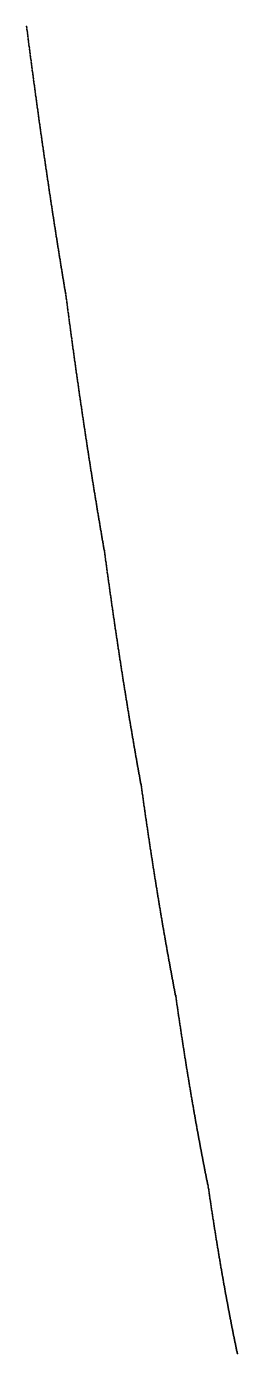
# Model space of a CAD drawing. Header units: metres. Extents: x 0 to 360, y 46 to 216.
# Drawn here: x 346.8 to 360, y 49.4 to 132.6 of the extents above; entities that cross this region are included whole.
import ezdxf

# ---------------------------------------------------------------- set-up
doc = ezdxf.new("R2010")
doc.units = ezdxf.units.M

msp = doc.modelspace()

# ---------------------------------------------------------------- linework, layer by layer
for p in [(346.803, 132.647), (346.815, 132.557), (346.826, 132.466), (346.838, 132.376), (346.849, 132.286), (346.861, 132.196), (346.872, 132.106), (346.884, 132.016), (346.895, 131.926), (346.907, 131.837), (346.919, 131.747), (346.93, 131.658), (346.942, 131.569), (346.953, 131.48), (346.965, 131.391), (346.976, 131.302), (346.988, 131.213), (346.999, 131.125), (347.011, 131.036), (347.022, 130.948), (347.034, 130.859), (347.045, 130.771), (347.057, 130.683), (347.069, 130.595), (347.08, 130.507), (347.092, 130.42), (347.103, 130.332), (347.115, 130.245), (347.126, 130.157), (347.138, 130.07), (347.149, 129.983), (347.161, 129.896), (347.172, 129.809), (347.184, 129.722), (347.195, 129.636), (347.207, 129.549), (347.219, 129.463), (347.23, 129.376), (347.242, 129.29), (347.253, 129.204), (347.265, 129.118), (347.276, 129.032), (347.288, 128.946), (347.299, 128.861), (347.311, 128.775), (347.322, 128.69), (347.334, 128.604), (347.346, 128.519), (347.357, 128.434), (347.369, 128.349), (347.38, 128.264), (347.392, 128.18), (347.403, 128.095), (347.415, 128.01), (347.426, 127.926), (347.438, 127.842), (347.449, 127.757), (347.461, 127.673), (347.473, 127.589), (347.484, 127.505), (347.496, 127.421), (347.507, 127.338), (347.519, 127.254), (347.53, 127.171), (347.542, 127.087), (347.553, 127.004), (347.565, 126.921), (347.577, 126.838), (347.588, 126.755), (347.6, 126.672), (347.611, 126.589), (347.623, 126.507), (347.634, 126.424), (347.646, 126.342), (347.657, 126.259), (347.669, 126.177), (347.681, 126.095), (347.692, 126.013), (347.704, 125.931), (347.715, 125.849), (347.727, 125.768), (347.738, 125.686), (347.75, 125.605), (347.761, 125.523), (347.773, 125.442), (347.785, 125.361), (347.796, 125.28), (347.808, 125.199), (347.819, 125.118), (347.831, 125.037), (347.842, 124.957), (347.854, 124.876), (347.865, 124.796), (347.877, 124.715), (347.889, 124.635), (347.9, 124.555), (347.912, 124.475), (347.923, 124.395), (347.935, 124.315), (347.946, 124.235), (347.958, 124.156), (347.97, 124.076), (347.981, 123.997), (347.993, 123.917), (348.004, 123.838), (348.016, 123.759), (348.027, 123.68), (348.039, 123.601), (348.05, 123.522), (348.062, 123.443), (348.074, 123.364), (348.085, 123.286), (348.097, 123.207), (348.108, 123.129), (348.12, 123.051), (348.131, 122.973), (348.143, 122.894), (348.155, 122.816), (348.166, 122.739), (348.178, 122.661), (348.189, 122.583), (348.201, 122.506), (348.212, 122.428), (348.224, 122.351), (348.236, 122.273), (348.247, 122.196), (348.259, 122.119), (348.27, 122.042), (348.282, 121.965), (348.293, 121.888), (348.305, 121.811), (348.317, 121.735), (348.328, 121.658), (348.34, 121.582), (348.351, 121.505), (348.363, 121.429), (348.374, 121.353), (348.386, 121.277), (348.398, 121.201), (348.409, 121.125), (348.421, 121.049), (348.432, 120.973), (348.444, 120.898), (348.455, 120.822), (348.467, 120.747), (348.479, 120.671), (348.49, 120.596), (348.502, 120.521), (348.513, 120.446), (348.525, 120.371), (348.536, 120.296), (348.548, 120.221), (348.56, 120.147), (348.571, 120.072), (348.583, 119.997), (348.594, 119.923), (348.606, 119.849), (348.618, 119.774), (348.629, 119.7), (348.641, 119.626), (348.652, 119.552), (348.664, 119.478), (348.675, 119.404), (348.687, 119.331), (348.699, 119.257), (348.71, 119.184), (348.722, 119.11), (348.733, 119.037), (348.745, 118.963), (348.757, 118.89), (348.768, 118.817), (348.78, 118.744), (348.791, 118.671), (348.803, 118.598), (348.814, 118.526), (348.826, 118.453), (348.838, 118.38), (348.849, 118.308), (348.861, 118.235), (348.872, 118.163), (348.884, 118.091), (348.896, 118.019), (348.907, 117.947), (348.919, 117.875), (348.93, 117.803), (348.942, 117.731), (348.953, 117.659), (348.965, 117.588), (348.977, 117.516), (348.988, 117.445), (349, 117.373), (349.011, 117.302), (349.023, 117.231), (349.035, 117.16), (349.046, 117.089), (349.058, 117.018), (349.069, 116.947), (349.081, 116.876), (349.093, 116.805), (349.104, 116.735), (349.116, 116.664), (349.127, 116.594), (349.139, 116.523), (349.15, 116.453), (349.162, 116.383), (349.174, 116.313), (349.185, 116.243), (349.197, 116.173), (349.208, 116.103), (349.22, 116.033), (349.232, 115.963), (349.243, 115.913), (349.255, 115.865), (349.266, 115.775), (349.278, 115.686), (349.29, 115.596), (349.301, 115.507), (349.313, 115.418), (349.324, 115.329), (349.336, 115.24), (349.348, 115.151), (349.359, 115.062), (349.371, 114.974), (349.382, 114.885), (349.394, 114.797), (349.406, 114.709), (349.417, 114.621), (349.429, 114.533), (349.44, 114.445), (349.452, 114.358), (349.464, 114.27), (349.475, 114.183), (349.487, 114.096), (349.498, 114.009), (349.51, 113.922), (349.522, 113.835), (349.533, 113.748), (349.545, 113.662), (349.556, 113.575), (349.568, 113.489), (349.58, 113.403), (349.591, 113.317), (349.603, 113.231), (349.614, 113.145), (349.626, 113.059), (349.638, 112.974), (349.649, 112.888), (349.661, 112.803), (349.672, 112.718), (349.684, 112.633), (349.696, 112.548), (349.707, 112.463), (349.719, 112.379), (349.73, 112.294), (349.742, 112.21), (349.754, 112.125), (349.765, 112.041), (349.777, 111.957), (349.788, 111.873), (349.8, 111.789), (349.812, 111.706), (349.823, 111.622), (349.835, 111.539), (349.846, 111.455), (349.858, 111.372), (349.87, 111.289), (349.881, 111.206), (349.893, 111.123), (349.904, 111.041), (349.916, 110.958), (349.928, 110.875), (349.939, 110.793), (349.951, 110.711), (349.962, 110.629), (349.974, 110.547), (349.986, 110.465), (349.997, 110.383), (350.009, 110.301), (350.021, 110.22), (350.032, 110.138), (350.044, 110.057), (350.055, 109.976), (350.067, 109.895), (350.079, 109.814), (350.09, 109.733), (350.102, 109.652), (350.113, 109.572), (350.125, 109.491), (350.137, 109.411), (350.148, 109.331), (350.16, 109.251), (350.171, 109.171), (350.183, 109.091), (350.195, 109.011), (350.206, 108.931), (350.218, 108.852), (350.23, 108.772), (350.241, 108.693), (350.253, 108.614), (350.264, 108.535), (350.276, 108.456), (350.288, 108.377), (350.299, 108.298), (350.311, 108.219), (350.322, 108.141), (350.334, 108.062), (350.346, 107.984), (350.357, 107.906), (350.369, 107.828), (350.381, 107.75), (350.392, 107.672), (350.404, 107.594), (350.415, 107.516), (350.427, 107.439), (350.439, 107.361), (350.45, 107.284), (350.462, 107.207), (350.473, 107.129), (350.485, 107.052), (350.497, 106.976), (350.508, 106.899), (350.52, 106.822), (350.532, 106.745), (350.543, 106.669), (350.555, 106.593), (350.566, 106.516), (350.578, 106.44), (350.59, 106.364), (350.601, 106.288), (350.613, 106.212), (350.624, 106.137), (350.636, 106.061), (350.648, 105.985), (350.659, 105.91), (350.671, 105.835), (350.683, 105.759), (350.694, 105.684), (350.706, 105.609), (350.717, 105.534), (350.729, 105.46), (350.741, 105.385), (350.752, 105.31), (350.764, 105.236), (350.776, 105.161), (350.787, 105.087), (350.799, 105.013), (350.81, 104.939), (350.822, 104.865), (350.834, 104.791), (350.845, 104.717), (350.857, 104.643), (350.869, 104.57), (350.88, 104.496), (350.892, 104.423), (350.903, 104.35), (350.915, 104.277), (350.927, 104.204), (350.938, 104.131), (350.95, 104.058), (350.962, 103.985), (350.973, 103.912), (350.985, 103.84), (350.996, 103.767), (351.008, 103.695), (351.02, 103.623), (351.031, 103.55), (351.043, 103.478), (351.055, 103.406), (351.066, 103.334), (351.078, 103.263), (351.089, 103.191), (351.101, 103.119), (351.113, 103.048), (351.124, 102.976), (351.136, 102.905), (351.148, 102.834), (351.159, 102.763), (351.171, 102.692), (351.182, 102.621), (351.194, 102.55), (351.206, 102.479), (351.217, 102.409), (351.229, 102.338), (351.241, 102.268), (351.252, 102.197), (351.264, 102.127), (351.276, 102.057), (351.287, 101.987), (351.299, 101.917), (351.31, 101.847), (351.322, 101.777), (351.334, 101.707), (351.345, 101.638), (351.357, 101.568), (351.369, 101.499), (351.38, 101.43), (351.392, 101.36), (351.403, 101.291), (351.415, 101.222), (351.427, 101.153), (351.438, 101.084), (351.45, 101.016), (351.462, 100.947), (351.473, 100.878), (351.485, 100.81), (351.497, 100.741), (351.508, 100.673), (351.52, 100.605), (351.531, 100.537), (351.543, 100.469), (351.555, 100.401), (351.566, 100.333), (351.578, 100.265), (351.59, 100.197), (351.601, 100.13), (351.613, 100.062), (351.624, 99.995), (351.636, 99.927), (351.648, 99.86), (351.659, 99.814), (351.671, 99.771), (351.683, 99.684), (351.694, 99.597), (351.706, 99.51), (351.718, 99.424), (351.729, 99.337), (351.741, 99.251), (351.752, 99.164), (351.764, 99.078), (351.776, 98.992), (351.787, 98.906), (351.799, 98.821), (351.811, 98.735), (351.822, 98.65), (351.834, 98.564), (351.846, 98.479), (351.857, 98.394), (351.869, 98.31), (351.881, 98.225), (351.892, 98.14), (351.904, 98.056), (351.915, 97.972), (351.927, 97.888), (351.939, 97.804), (351.95, 97.72), (351.962, 97.636), (351.974, 97.552), (351.985, 97.469), (351.997, 97.386), (352.009, 97.303), (352.02, 97.22), (352.032, 97.137), (352.043, 97.054), (352.055, 96.971), (352.067, 96.889), (352.078, 96.807), (352.09, 96.724), (352.102, 96.642), (352.113, 96.56), (352.125, 96.479), (352.137, 96.397), (352.148, 96.315), (352.16, 96.234), (352.172, 96.153), (352.183, 96.072), (352.195, 95.991), (352.206, 95.91), (352.218, 95.829), (352.23, 95.749), (352.241, 95.668), (352.253, 95.588), (352.265, 95.508), (352.276, 95.428), (352.288, 95.348), (352.3, 95.268), (352.311, 95.188), (352.323, 95.109), (352.335, 95.029), (352.346, 94.95), (352.358, 94.871), (352.369, 94.792), (352.381, 94.713), (352.393, 94.634), (352.404, 94.555), (352.416, 94.477), (352.428, 94.399), (352.439, 94.32), (352.451, 94.242), (352.463, 94.164), (352.474, 94.086), (352.486, 94.009), (352.498, 93.931), (352.509, 93.853), (352.521, 93.776), (352.532, 93.699), (352.544, 93.622), (352.556, 93.545), (352.567, 93.468), (352.579, 93.391), (352.591, 93.314), (352.602, 93.238), (352.614, 93.161), (352.626, 93.085), (352.637, 93.009), (352.649, 92.933), (352.661, 92.857), (352.672, 92.781), (352.684, 92.705), (352.696, 92.63), (352.707, 92.554), (352.719, 92.479), (352.731, 92.404), (352.742, 92.329), (352.754, 92.254), (352.765, 92.179), (352.777, 92.104), (352.789, 92.03), (352.8, 91.955), (352.812, 91.881), (352.824, 91.807), (352.835, 91.732), (352.847, 91.658), (352.859, 91.585), (352.87, 91.511), (352.882, 91.437), (352.894, 91.364), (352.905, 91.29), (352.917, 91.217), (352.929, 91.144), (352.94, 91.07), (352.952, 90.997), (352.964, 90.925), (352.975, 90.852), (352.987, 90.779), (352.998, 90.707), (353.01, 90.634), (353.022, 90.562), (353.033, 90.49), (353.045, 90.418), (353.057, 90.346), (353.068, 90.274), (353.08, 90.202), (353.092, 90.13), (353.103, 90.059), (353.115, 89.987), (353.127, 89.916), (353.138, 89.845), (353.15, 89.774), (353.162, 89.703), (353.173, 89.632), (353.185, 89.561), (353.197, 89.491), (353.208, 89.42), (353.22, 89.35), (353.232, 89.279), (353.243, 89.209), (353.255, 89.139), (353.266, 89.069), (353.278, 88.999), (353.29, 88.929), (353.301, 88.86), (353.313, 88.79), (353.325, 88.721), (353.336, 88.651), (353.348, 88.582), (353.36, 88.513), (353.371, 88.444), (353.383, 88.375), (353.395, 88.306), (353.406, 88.237), (353.418, 88.169), (353.43, 88.1), (353.441, 88.032), (353.453, 87.963), (353.465, 87.895), (353.476, 87.827), (353.488, 87.759), (353.5, 87.691), (353.511, 87.623), (353.523, 87.555), (353.535, 87.488), (353.546, 87.42), (353.558, 87.353), (353.57, 87.286), (353.581, 87.218), (353.593, 87.151), (353.604, 87.084), (353.616, 87.017), (353.628, 86.951), (353.639, 86.884), (353.651, 86.817), (353.663, 86.751), (353.674, 86.684), (353.686, 86.618), (353.698, 86.552), (353.709, 86.486), (353.721, 86.42), (353.733, 86.354), (353.744, 86.288), (353.756, 86.222), (353.768, 86.157), (353.779, 86.091), (353.791, 86.026), (353.803, 85.961), (353.814, 85.895), (353.826, 85.83), (353.838, 85.765), (353.849, 85.7), (353.861, 85.635), (353.873, 85.571), (353.884, 85.506), (353.896, 85.441), (353.908, 85.377), (353.919, 85.313), (353.931, 85.248), (353.943, 85.184), (353.954, 85.125), (353.966, 85.102), (353.978, 85.032), (353.989, 84.948), (354.001, 84.863), (354.013, 84.779), (354.024, 84.696), (354.036, 84.612), (354.048, 84.528), (354.059, 84.445), (354.071, 84.362), (354.082, 84.279), (354.094, 84.196), (354.106, 84.113), (354.117, 84.031), (354.129, 83.949), (354.141, 83.866), (354.152, 83.784), (354.164, 83.702), (354.176, 83.621), (354.187, 83.539), (354.199, 83.458), (354.211, 83.376), (354.222, 83.295), (354.234, 83.214), (354.246, 83.133), (354.257, 83.053), (354.269, 82.972), (354.281, 82.892), (354.292, 82.811), (354.304, 82.731), (354.316, 82.651), (354.327, 82.572), (354.339, 82.492), (354.351, 82.413), (354.362, 82.333), (354.374, 82.254), (354.386, 82.175), (354.397, 82.096), (354.409, 82.017), (354.421, 81.939), (354.432, 81.86), (354.444, 81.782), (354.456, 81.704), (354.467, 81.626), (354.479, 81.548), (354.491, 81.47), (354.502, 81.393), (354.514, 81.315), (354.526, 81.238), (354.537, 81.161), (354.549, 81.084), (354.561, 81.007), (354.572, 80.93), (354.584, 80.854), (354.596, 80.777), (354.607, 80.701), (354.619, 80.625), (354.631, 80.549), (354.642, 80.473), (354.654, 80.397), (354.666, 80.321), (354.677, 80.246), (354.689, 80.171), (354.701, 80.095), (354.712, 80.02), (354.724, 79.945), (354.736, 79.871), (354.747, 79.796), (354.759, 79.721), (354.771, 79.647), (354.782, 79.573), (354.794, 79.499), (354.806, 79.425), (354.817, 79.351), (354.829, 79.277), (354.841, 79.204), (354.852, 79.13), (354.864, 79.057), (354.876, 78.984), (354.887, 78.911), (354.899, 78.838), (354.911, 78.765), (354.922, 78.692), (354.934, 78.62), (354.946, 78.547), (354.957, 78.475), (354.969, 78.403), (354.981, 78.331), (354.992, 78.259), (355.004, 78.187), (355.016, 78.116), (355.027, 78.044), (355.039, 77.973), (355.051, 77.901), (355.062, 77.83), (355.074, 77.759), (355.086, 77.688), (355.097, 77.618), (355.109, 77.547), (355.121, 77.476), (355.132, 77.406), (355.144, 77.336), (355.156, 77.266), (355.167, 77.196), (355.179, 77.126), (355.191, 77.056), (355.202, 76.986), (355.214, 76.917), (355.226, 76.848), (355.237, 76.778), (355.249, 76.709), (355.261, 76.64), (355.272, 76.571), (355.284, 76.502), (355.296, 76.434), (355.307, 76.365), (355.319, 76.297), (355.331, 76.228), (355.342, 76.16), (355.354, 76.092), (355.366, 76.024), (355.377, 75.956), (355.389, 75.889), (355.401, 75.821), (355.412, 75.754), (355.424, 75.686), (355.436, 75.619), (355.447, 75.552), (355.459, 75.485), (355.471, 75.418), (355.482, 75.351), (355.494, 75.284), (355.506, 75.218), (355.517, 75.151), (355.529, 75.085), (355.541, 75.019), (355.552, 74.953), (355.564, 74.887), (355.576, 74.821), (355.587, 74.755), (355.599, 74.689), (355.611, 74.624), (355.622, 74.558), (355.634, 74.493), (355.646, 74.428), (355.657, 74.363), (355.669, 74.298), (355.681, 74.233), (355.692, 74.168), (355.704, 74.103), (355.716, 74.039), (355.727, 73.974), (355.739, 73.91), (355.751, 73.846), (355.762, 73.782), (355.774, 73.718), (355.786, 73.654), (355.797, 73.59), (355.809, 73.526), (355.821, 73.463), (355.832, 73.399), (355.844, 73.336), (355.856, 73.273), (355.867, 73.21), (355.879, 73.147), (355.891, 73.084), (355.902, 73.021), (355.914, 72.958), (355.926, 72.895), (355.937, 72.833), (355.949, 72.77), (355.961, 72.708), (355.972, 72.646), (355.984, 72.584), (355.996, 72.522), (356.007, 72.46), (356.019, 72.398), (356.031, 72.336), (356.042, 72.275), (356.054, 72.213), (356.066, 72.152), (356.077, 72.091), (356.089, 72.029), (356.101, 71.968), (356.112, 71.907), (356.124, 71.858), (356.136, 71.841), (356.147, 71.766), (356.159, 71.684), (356.171, 71.602), (356.182, 71.521), (356.194, 71.439), (356.206, 71.358), (356.218, 71.277), (356.229, 71.196), (356.241, 71.115), (356.253, 71.035), (356.264, 70.954), (356.276, 70.874), (356.288, 70.794), (356.299, 70.714), (356.311, 70.634), (356.323, 70.555), (356.334, 70.475), (356.346, 70.396), (356.358, 70.317), (356.369, 70.238), (356.381, 70.16), (356.393, 70.081), (356.404, 70.003), (356.416, 69.925), (356.428, 69.847), (356.439, 69.769), (356.451, 69.691), (356.463, 69.614), (356.474, 69.537), (356.486, 69.46), (356.498, 69.383), (356.509, 69.306), (356.521, 69.229), (356.533, 69.153), (356.544, 69.076), (356.556, 69), (356.568, 68.924), (356.579, 68.848), (356.591, 68.773), (356.603, 68.697), (356.614, 68.622), (356.626, 68.547), (356.638, 68.472), (356.649, 68.397), (356.661, 68.322), (356.673, 68.247), (356.684, 68.173), (356.696, 68.099), (356.708, 68.025), (356.719, 67.951), (356.731, 67.877), (356.743, 67.803), (356.754, 67.73), (356.766, 67.657), (356.778, 67.583), (356.789, 67.51), (356.801, 67.438), (356.813, 67.365), (356.824, 67.292), (356.836, 67.22), (356.848, 67.148), (356.859, 67.076), (356.871, 67.004), (356.883, 66.932), (356.894, 66.86), (356.906, 66.789), (356.918, 66.717), (356.93, 66.646), (356.941, 66.575), (356.953, 66.504), (356.965, 66.433), (356.976, 66.363), (356.988, 66.292), (357, 66.222), (357.011, 66.152), (357.023, 66.082), (357.035, 66.012), (357.046, 65.942), (357.058, 65.872), (357.07, 65.803), (357.081, 65.734), (357.093, 65.664), (357.105, 65.595), (357.116, 65.526), (357.128, 65.458), (357.14, 65.389), (357.151, 65.321), (357.163, 65.252), (357.175, 65.184), (357.186, 65.116), (357.198, 65.048), (357.21, 64.98), (357.221, 64.913), (357.233, 64.845), (357.245, 64.778), (357.256, 64.71), (357.268, 64.643), (357.28, 64.576), (357.291, 64.509), (357.303, 64.443), (357.315, 64.376), (357.326, 64.31), (357.338, 64.243), (357.35, 64.177), (357.361, 64.111), (357.373, 64.045), (357.385, 63.979), (357.396, 63.914), (357.408, 63.848), (357.42, 63.783), (357.431, 63.717), (357.443, 63.652), (357.455, 63.587), (357.467, 63.522), (357.478, 63.458), (357.49, 63.393), (357.502, 63.329), (357.513, 63.264), (357.525, 63.2), (357.537, 63.136), (357.548, 63.072), (357.56, 63.008), (357.572, 62.944), (357.583, 62.881), (357.595, 62.817), (357.607, 62.754), (357.618, 62.69), (357.63, 62.627), (357.642, 62.564), (357.653, 62.501), (357.665, 62.439), (357.677, 62.376), (357.688, 62.314), (357.7, 62.251), (357.712, 62.189), (357.723, 62.127), (357.735, 62.065), (357.747, 62.003), (357.758, 61.941), (357.77, 61.879), (357.782, 61.818), (357.793, 61.756), (357.805, 61.695), (357.817, 61.634), (357.828, 61.573), (357.84, 61.512), (357.852, 61.451), (357.863, 61.39), (357.875, 61.33), (357.887, 61.269), (357.898, 61.209), (357.91, 61.148), (357.922, 61.088), (357.933, 61.028), (357.945, 60.968), (357.957, 60.909), (357.969, 60.849), (357.98, 60.789), (357.992, 60.73), (358.004, 60.67), (358.015, 60.611), (358.027, 60.552), (358.039, 60.493), (358.05, 60.434), (358.062, 60.375), (358.074, 60.317), (358.085, 60.258), (358.097, 60.2), (358.109, 60.141), (358.12, 60.083), (358.132, 60.025), (358.144, 59.986), (358.155, 59.974), (358.167, 59.897), (358.179, 59.816), (358.19, 59.735), (358.202, 59.655), (358.214, 59.575), (358.225, 59.495), (358.237, 59.415), (358.249, 59.335), (358.26, 59.256), (358.272, 59.177), (358.284, 59.098), (358.295, 59.019), (358.307, 58.94), (358.319, 58.862), (358.33, 58.784), (358.342, 58.706), (358.354, 58.628), (358.365, 58.55), (358.377, 58.473), (358.389, 58.396), (358.4, 58.319), (358.412, 58.242), (358.424, 58.166), (358.435, 58.089), (358.447, 58.013), (358.459, 57.937), (358.471, 57.861), (358.482, 57.785), (358.494, 57.71), (358.506, 57.635), (358.517, 57.56), (358.529, 57.485), (358.541, 57.41), (358.552, 57.336), (358.564, 57.261), (358.576, 57.187), (358.587, 57.113), (358.599, 57.04), (358.611, 56.966), (358.622, 56.893), (358.634, 56.819), (358.646, 56.746), (358.657, 56.674), (358.669, 56.601), (358.681, 56.528), (358.692, 56.456), (358.704, 56.384), (358.716, 56.312), (358.727, 56.24), (358.739, 56.169), (358.751, 56.097), (358.762, 56.026), (358.774, 55.955), (358.786, 55.884), (358.797, 55.813), (358.809, 55.743), (358.821, 55.673), (358.832, 55.602), (358.844, 55.532), (358.856, 55.462), (358.867, 55.393), (358.879, 55.323), (358.891, 55.254), (358.902, 55.185), (358.914, 55.116), (358.926, 55.047), (358.938, 54.978), (358.949, 54.91), (358.961, 54.841), (358.973, 54.773), (358.984, 54.705), (358.996, 54.637), (359.008, 54.569), (359.019, 54.502), (359.031, 54.435), (359.043, 54.367), (359.054, 54.3), (359.066, 54.233), (359.078, 54.167), (359.089, 54.1), (359.101, 54.034), (359.113, 53.967), (359.124, 53.901), (359.136, 53.835), (359.148, 53.769), (359.159, 53.704), (359.171, 53.638), (359.183, 53.573), (359.194, 53.508), (359.206, 53.443), (359.218, 53.378), (359.229, 53.313), (359.241, 53.249), (359.253, 53.184), (359.264, 53.12), (359.276, 53.056), (359.288, 52.992), (359.299, 52.928), (359.311, 52.864), (359.323, 52.801), (359.334, 52.737), (359.346, 52.674), (359.358, 52.611), (359.37, 52.548), (359.381, 52.485), (359.393, 52.423), (359.405, 52.36), (359.416, 52.298), (359.428, 52.236), (359.44, 52.174), (359.451, 52.112), (359.463, 52.05), (359.475, 51.988), (359.486, 51.927), (359.498, 51.865), (359.51, 51.804), (359.521, 51.743), (359.533, 51.682), (359.545, 51.621), (359.556, 51.561), (359.568, 51.5), (359.58, 51.44), (359.591, 51.379), (359.603, 51.319), (359.615, 51.259), (359.626, 51.2), (359.638, 51.14), (359.65, 51.08), (359.661, 51.021), (359.673, 50.961), (359.685, 50.902), (359.696, 50.843), (359.708, 50.784), (359.72, 50.726), (359.731, 50.667), (359.743, 50.608), (359.755, 50.55), (359.766, 50.492), (359.778, 50.434), (359.79, 50.376), (359.801, 50.318), (359.813, 50.26), (359.825, 50.202), (359.837, 50.145), (359.848, 50.088), (359.86, 50.03), (359.872, 49.973), (359.883, 49.916), (359.895, 49.859), (359.907, 49.803), (359.918, 49.746), (359.93, 49.69), (359.942, 49.633), (359.953, 49.577), (359.965, 49.521), (359.977, 49.465), (359.988, 49.409), (360, 49.373)]:
    msp.add_point(p)

doc.saveas('drawing.dxf')
